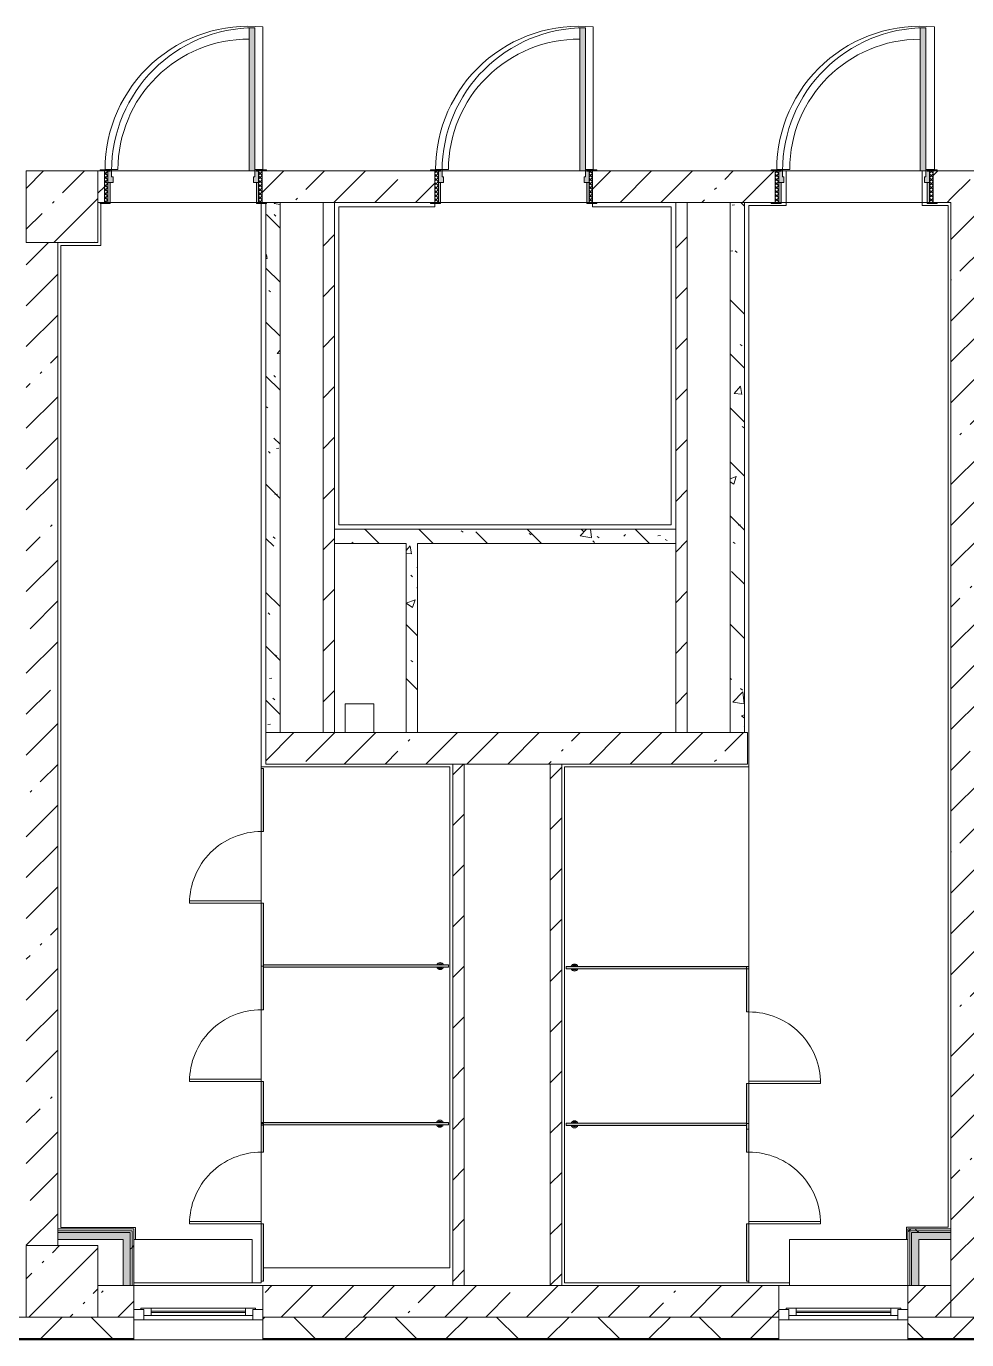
# Model space of a CAD drawing. Header units: millimetres. Extents: x 81632 to 272167, y -8553 to 29000.
# Drawn here: x 210371 to 216931, y -258 to 8910 of the extents above; entities that cross this region are included whole.
import ezdxf

# ---------------------------------------------------------------- set-up
doc = ezdxf.new("R2010")
doc.units = ezdxf.units.MM
for name, color, linetype, lineweight, true_color in [('A-DOOR-5', 7, 'Continuous', 5, 0xe2e2e2), ('A-DOOR-6', 7, 'Continuous', 5, 0xaaaaaa), ('A-DOOR-FRAM-4', 7, 'Continuous', 5, 0xe2e2e2), ('A-DOOR-FRAM-6', 7, 'Continuous', 5, 0xaaaaaa), ('A-FLOR-1', 7, 'Continuous', 5, 0xaaaaaa), ('A-GENM-2', 7, 'Continuous', 5, 0xe2ddcd), ('I-WALL-1', 7, 'Continuous', 5, 0xe7e7e7), ('I-WALL-2', 7, 'Continuous', 9, 0xe7e7e7), ('I-WALL-5', 7, 'Continuous', 5, 0x787878)]:
    doc.layers.add(name, color=color, linetype=linetype, lineweight=lineweight, true_color=true_color)
for name, color, linetype, lineweight in [('A-DOOR-7', 7, 'Continuous', 5), ('A-GENM', 7, 'Continuous', 5), ('A-GLAZ-3', 7, 'Continuous', 5), ('A-WALL', 7, 'Continuous', 9), ('A-WALL-2', 7, 'Continuous', 5), ('I-WALL-3', 7, 'Continuous', 5), ('S-COLS-1', 7, 'Continuous', 5)]:
    doc.layers.add(name, color=color, linetype=linetype, lineweight=lineweight)
pattern_1 = [(45, (144961.33, 0), (-285.1231, 285.1231), []), (45, (145246.45, 0), (-285.1231, 285.1231), [504.031, -100.806, 16.764, -84.042])]
pattern_2 = [(45, (144961.33, 0), (-176.7767, 176.7767), [])]
pattern_3 = [(135, (144961.33, 0), (-377.1708, -377.1708), [533.4, -88.9, 17.78, -88.9]), (135, (144961.33, 376.94), (-377.1708, -377.1708), []), (50, (144961.33, 0), (637.6445, -55.7866), [66.675, -733.425]), (355, (144961.3, 0), (-123.3494, 668.699), [53.34, -586.74]), (100.451, (145014.47, -4.65), (514.299, 612.908), [56.665, -623.315]), (46.184, (144961.3, 177.8), (948.7764, -147.15), [100.012, -1100.137]), (96.636, (145040.4, 165.5), (830.909, 865.997), [84.998, -934.973]), (351.184, (144961.3, 177.8), (830.918, 865.988), [80.01, -880.11]), (21, (145050.23, 133.35), (530.6506, -357.9283), [66.675, -733.425]), (326, (145050.2, 133.35), (216.308, 644.6585), [53.34, -586.74]), (71.451, (145094.45, 103.5), (746.9596, 286.7243), [56.665, -623.315]), (37.5, (144961.33, 0), (10.8105, 295.9426), [16.764, -562.864, 16.764, -578.866, -588.962]), (37.5, (144961.33, 0), (10.8105, 295.9426), [-1175.258, 16.764, -572.198]), (7.5, (144961.33, 0), (233.8692, 350.6318), [16.764, -322.834, 16.764, -549.529, -224.472]), (7.5, (144961.33, 0), (233.8692, 350.6318), [-905.891, 16.764, -207.708]), (327.5, (144763.08, 0), (474.5678, -20.0513), [16.764, -205.486, 16.764, -676.656, -920.115]), (327.5, (144763.08, 0), (474.5678, -20.0513), [-915.67, 16.764, -903.351]), (317.5, (144674.2, 0), (518.4522, 88.9934), [16.764, -272.161, 16.764, -443.738, -653.415]), (317.5, (144674.2, 0), (518.4522, 88.9934), [-749.427, 16.764, -636.651])]
pattern_4 = [(135, (1751.41, 174.685), (-14.14214, -14.14214), []), (225, (1751.41, 174.685), (14.14214, -14.14214), [])]
pattern_5 = [(45, (-371.384, 174.685), (-14.1421, 14.1421), []), (135, (-371.384, 174.685), (-14.1421, -14.1421), [])]
pattern_6 = [(45, (144961.3, 0), (-530.33, 530.33), []), (135, (144961.3, 0), (-530.33, -530.33), [])]

# ---------------------------------------------------------------- blocks, each defined once
blk = doc.blocks.new('BSC_Колонна _Прямоугольная - 500х500-V24-2_6_3_птичка')
at = {"layer": 'S-COLS-1'}
h = blk.add_hatch(dxfattribs=at)
h.set_pattern_fill('FP_59', color=256, style=0, pattern_type=2)
h.set_pattern_definition([(45, (-65660, -150), (-285.1231, 285.1231), []), (45, (-65374.88, -150), (-285.1231, 285.1231), [504.031, -100.806, 16.764, -84.042])])
h.paths.add_polyline_path([(-250, -250), (250, -250), (250, 250), (-250, 250)])
for p, q in [((250, 250), (-250, 250)), ((-250, 250), (-250, -250)), ((250, -250), (250, 250)), ((-250, -250), (250, -250))]:
    blk.add_line(p, q, dxfattribs=at)
blk = doc.blocks.new('BSC_Колонна _Прямоугольная - 500х500-V27-2_6_3_птичка')
at = {"layer": 'S-COLS-1'}
h = blk.add_hatch(dxfattribs=at)
h.set_pattern_fill('FP_62', color=256, style=0, pattern_type=2)
h.set_pattern_definition([(45, (-65660, -7650), (-285.1231, 285.1231), []), (45, (-65374.88, -7650), (-285.1231, 285.1231), [504.031, -100.806, 16.764, -84.042])])
h.paths.add_polyline_path([(-250, -250), (250, -250), (250, 250), (-250, 250)])
for p, q in [((250, 250), (-250, 250)), ((-250, 250), (-250, -250)), ((250, -250), (250, 250)), ((-250, -250), (250, -250))]:
    blk.add_line(p, q, dxfattribs=at)
blk = doc.blocks.new('120_Окно_СКБ_1Ст - 120_Окно_СКБ_1Ст 900х2500_h_-22445987-2_6_3_птичка')
at = {"layer": 'A-GLAZ-3'}
for p, q in [((-450, -127), (-450, -57)), ((-450, -57), (-380, -57)), ((450, -57), (-450, -57)), ((-380, -57), (-380, -127)), ((380, -87), (-380, -87)), ((-380, -87), (-380, -127)), ((-330, -137), (-330, -87)), ((330, -137), (330, -87)), ((380, -127), (380, -57)), ((380, -57), (450, -57)), ((380, -127), (380, -87)), ((450, -57), (450, -127)), ((-380, -127), (-450, -127)), ((-450, -127), (-400, -127)), ((-380, -127), (-400, -127)), ((-400, -127), (-400, -137)), ((-400, -137), (400, -137)), ((400, -137), (-400, -137)), ((-330, -107), (330, -107)), ((330, -117), (-330, -117)), ((450, -127), (380, -127)), ((400, -127), (380, -127)), ((400, -127), (450, -127)), ((400, -137), (400, -127))]:
    blk.add_line(p, q, dxfattribs=at)
blk = doc.blocks.new('110_Дверь_СКБ_1Ст_Внутренняя1 - Д-4_1 1100x2100h_ОО_туалет для мальч_ и дев_-32102845-2_6_3_птичка')
at = {"layer": 'A-DOOR-5'}
h = blk.add_hatch(color=256, dxfattribs=at)
h.paths.add_polyline_path([(537.5, 30), (537.5, 110), (512.5, 110), (512.5, 70), (502.5, 70), (502.5, 30)])
h.paths.add_polyline_path([(-477.5, 30), (-477.5, 70), (-487.5, 70), (-487.5, 110), (-512.5, 110), (-512.5, 30)])
at = {"layer": 'A-DOOR-6'}
h = blk.add_hatch(dxfattribs=at)
h.set_pattern_fill('FP_20', color=256, style=0, pattern_type=2)
h.set_pattern_definition(pattern_4)
h.paths.add_polyline_path([(562.5, -110), (562.5, 110), (537.5, 110), (537.5, -110)])
at = {"layer": 'A-DOOR-FRAM-4'}
for points in [[(472.5, 110), (512.5, 110), (512.5, 1110), (472.5, 1110), (472.5, 403.9)], [(-497.5, 110), (-497.5, 118), (-567.5, 118), (-567.5, 110)], [(592.5, 110), (592.5, 118), (522.5, 118), (522.5, 110)], [(-497.5, -110), (-497.5, 30), (-512.5, 30), (-512.5, -110)], [(537.5, -110), (537.5, 30), (522.5, 30), (522.5, -110)], [(-497.5, -118), (-497.5, -110), (-567.5, -110), (-567.5, -118)], [(592.5, -118), (592.5, -110), (522.5, -110), (522.5, -118)]]:
    blk.add_hatch(color=256, dxfattribs=at).paths.add_polyline_path(points)
at = {"layer": 'A-DOOR-FRAM-6'}
h = blk.add_hatch(dxfattribs=at)
h.set_pattern_fill('FP_21', color=256, style=0, pattern_type=2)
h.set_pattern_definition(pattern_5)
h.paths.add_polyline_path([(-512.5, -110), (-512.5, 110), (-537.5, 110), (-537.5, -110)])
at = {"layer": 'A-DOOR-6'}
for p, q in [((512.5, 1110), (472.5, 1110)), ((472.5, 1110), (472.5, 110)), ((512.5, 110), (512.5, 1110)), ((472.5, 110), (512.5, 110))]:
    blk.add_line(p, q, dxfattribs=at)
blk.add_arc((512.5, 110), 1000, 90, 180, dxfattribs=at)
at = {"layer": 'A-DOOR-FRAM-6'}
for p, q in [((-497.5, 118), (-567.5, 118)), ((-567.5, 118), (-567.5, 110)), ((-567.5, 110), (-497.5, 110)), ((-512.5, 110), (-537.5, 110)), ((-537.5, 110), (-537.5, -110)), ((-487.5, 110), (-512.5, 110)), ((-512.5, 110), (-512.5, 30)), ((-512.5, -110), (-512.5, 110)), ((-497.5, 110), (-512.5, 110)), ((-512.5, 110), (-512.5, 109)), ((-512.5, 109), (-497.5, 109)), ((-497.5, 110), (-497.5, 118)), ((-497.5, 109), (-497.5, 110)), ((-487.5, 70), (-487.5, 110)), ((512.5, 110), (512.5, 70)), ((537.5, 110), (512.5, 110)), ((592.5, 118), (522.5, 118)), ((522.5, 118), (522.5, 110)), ((537.5, 110), (522.5, 110)), ((522.5, 110), (522.5, 109)), ((522.5, 110), (592.5, 110)), ((522.5, 109), (537.5, 109)), ((537.5, 30), (537.5, 110)), ((562.5, 110), (537.5, 110)), ((537.5, 110), (537.5, -110)), ((537.5, 109), (537.5, 110)), ((562.5, -110), (562.5, 110)), ((592.5, 110), (592.5, 118)), ((-512.5, 30), (-477.5, 30)), ((-497.5, 30), (-512.5, 30)), ((-512.5, 30), (-512.5, -110)), ((-497.5, -110), (-497.5, 30)), ((-477.5, 70), (-487.5, 70)), ((-477.5, 30), (-477.5, 70)), ((512.5, 70), (502.5, 70)), ((502.5, 70), (502.5, 30)), ((502.5, 30), (537.5, 30)), ((537.5, 30), (522.5, 30)), ((522.5, 30), (522.5, -110)), ((537.5, -110), (537.5, 30)), ((-497.5, -110), (-567.5, -110)), ((-567.5, -110), (-567.5, -118)), ((-567.5, -118), (-497.5, -118)), ((-537.5, -110), (-512.5, -110)), ((-512.5, -110), (-497.5, -110)), ((-497.5, -118), (-497.5, -110)), ((522.5, -110), (537.5, -110)), ((592.5, -110), (522.5, -110)), ((522.5, -110), (522.5, -118)), ((522.5, -118), (592.5, -118)), ((537.5, -110), (562.5, -110)), ((592.5, -118), (592.5, -110))]:
    blk.add_line(p, q, dxfattribs=at)
blk = doc.blocks.new('110_Дверь_СКБ_1Ст_Внутренняя1 - Д-4 1100x2100h_су мгн-31586709-2_6_3_птичка')
at = {"layer": 'A-DOOR-5'}
h = blk.add_hatch(color=256, dxfattribs=at)
h.paths.add_polyline_path([(537.5, 30), (537.5, 110), (512.5, 110), (512.5, 70), (502.5, 70), (502.5, 30)])
h.paths.add_polyline_path([(-477.5, 30), (-477.5, 70), (-487.5, 70), (-487.5, 110), (-512.5, 110), (-512.5, 30)])
at = {"layer": 'A-DOOR-6'}
h = blk.add_hatch(dxfattribs=at)
h.set_pattern_fill('FP_20', color=256, style=0, pattern_type=2)
h.set_pattern_definition(pattern_4)
h.paths.add_polyline_path([(562.5, -110), (562.5, 110), (537.5, 110), (537.5, -110)])
at = {"layer": 'A-DOOR-FRAM-4'}
for points in [[(472.5, 110), (512.5, 110), (512.5, 1110), (472.5, 1110), (472.5, 403.9)], [(-497.5, 110), (-497.5, 118), (-567.5, 118), (-567.5, 110)], [(522.5, 110), (592.5, 110), (592.5, 118), (522.5, 118)], [(-497.5, -110), (-497.5, 30), (-512.5, 30), (-512.5, -110)], [(537.5, -110), (537.5, 30), (522.5, 30), (522.5, -110)], [(-497.5, -118), (-497.5, -110), (-567.5, -110), (-567.5, -118)], [(522.5, -118), (592.5, -118), (592.5, -110), (522.5, -110)]]:
    blk.add_hatch(color=256, dxfattribs=at).paths.add_polyline_path(points)
at = {"layer": 'A-DOOR-FRAM-6'}
h = blk.add_hatch(dxfattribs=at)
h.set_pattern_fill('FP_21', color=256, style=0, pattern_type=2)
h.set_pattern_definition(pattern_5)
h.paths.add_polyline_path([(-512.5, -110), (-512.5, 110), (-537.5, 110), (-537.5, -110)])
at = {"layer": 'A-DOOR-6'}
for p, q in [((512.5, 1110), (472.5, 1110)), ((472.5, 1110), (472.5, 110)), ((512.5, 110), (512.5, 1110)), ((472.5, 110), (512.5, 110))]:
    blk.add_line(p, q, dxfattribs=at)
blk.add_arc((512.5, 110), 1000, 90, 180, dxfattribs=at)
at = {"layer": 'A-DOOR-FRAM-6'}
for p, q in [((-497.5, 118), (-567.5, 118)), ((-567.5, 118), (-567.5, 110)), ((-567.5, 110), (-497.5, 110)), ((-512.5, 110), (-537.5, 110)), ((-537.5, 110), (-537.5, -110)), ((-487.5, 110), (-512.5, 110)), ((-512.5, 110), (-512.5, 30)), ((-512.5, -110), (-512.5, 110)), ((-497.5, 110), (-512.5, 110)), ((-512.5, 110), (-512.5, 109)), ((-512.5, 109), (-497.5, 109)), ((-497.5, 110), (-497.5, 118)), ((-497.5, 109), (-497.5, 110)), ((-487.5, 70), (-487.5, 110)), ((512.5, 110), (512.5, 70)), ((537.5, 110), (512.5, 110)), ((592.5, 118), (522.5, 118)), ((522.5, 118), (522.5, 110)), ((537.5, 110), (522.5, 110)), ((522.5, 110), (522.5, 109)), ((522.5, 110), (592.5, 110)), ((522.5, 109), (537.5, 109)), ((537.5, 30), (537.5, 110)), ((562.5, 110), (537.5, 110)), ((537.5, 110), (537.5, -110)), ((537.5, 109), (537.5, 110)), ((562.5, -110), (562.5, 110)), ((592.5, 110), (592.5, 118)), ((-512.5, 30), (-477.5, 30)), ((-497.5, 30), (-512.5, 30)), ((-512.5, 30), (-512.5, -110)), ((-497.5, -110), (-497.5, 30)), ((-477.5, 70), (-487.5, 70)), ((-477.5, 30), (-477.5, 70)), ((512.5, 70), (502.5, 70)), ((502.5, 70), (502.5, 30)), ((502.5, 30), (537.5, 30)), ((537.5, 30), (522.5, 30)), ((522.5, 30), (522.5, -110)), ((537.5, -110), (537.5, 30)), ((-497.5, -110), (-567.5, -110)), ((-567.5, -110), (-567.5, -118)), ((-567.5, -118), (-497.5, -118)), ((-537.5, -110), (-512.5, -110)), ((-512.5, -110), (-497.5, -110)), ((-497.5, -118), (-497.5, -110)), ((522.5, -110), (537.5, -110)), ((592.5, -110), (522.5, -110)), ((522.5, -110), (522.5, -118)), ((522.5, -118), (592.5, -118)), ((537.5, -110), (562.5, -110)), ((592.5, -118), (592.5, -110))]:
    blk.add_line(p, q, dxfattribs=at)
blk = doc.blocks.new('131_Сантехническая перегородка_Дверь_ поз_4 - СД-1-V147-2_6_3_птичка')
at = {"layer": 'A-GENM-2'}
for points in [[(-190, -8), (250, -8), (250, 8), (-190, 8)], [(750, -8), (1190, -8), (1190, 8), (750, 8)]]:
    blk.add_hatch(color=256, dxfattribs=at).paths.add_polyline_path(points)
at = {"layer": 'A-DOOR-7'}
for p, q in [((266, 508), (250, 508)), ((250, 8), (250, 508)), ((266, 8), (266, 508)), ((266, 8), (250, 8))]:
    blk.add_line(p, q, dxfattribs=at)
blk.add_arc((250, 8), 500, 360, 90, dxfattribs=at)
at = {"layer": 'A-GENM'}
for p, q in [((250, 8), (-190, 8)), ((-190, 8), (-190, -8)), ((250, -8), (250, 8)), ((1190, 8), (750, 8)), ((750, 8), (750, -8)), ((1190, -8), (1190, 8)), ((-190, -8), (250, -8)), ((750, -8), (1190, -8))]:
    blk.add_line(p, q, dxfattribs=at)
blk = doc.blocks.new('131_Сантехническая перегородка_Дверь - СД-1-V148-2_6_3_птичка')
at = {"layer": 'A-GENM-2'}
for points in [[(0, -8), (317.3, -8), (317.3, 8), (0, 8)], [(817.3, 8), (817.3, -8), (1134.7, -8), (1134.7, 8)]]:
    blk.add_hatch(color=256, dxfattribs=at).paths.add_polyline_path(points)
at = {"layer": 'A-DOOR-7'}
for p, q in [((333.3, -8), (317.3, -8)), ((317.3, -8), (317.3, -508)), ((333.3, -8), (333.3, -508)), ((333.3, -508), (317.3, -508))]:
    blk.add_line(p, q, dxfattribs=at)
blk.add_arc((317.3, -8), 500, 270, 0, dxfattribs=at)
at = {"layer": 'A-GENM'}
for p, q in [((317.3, 8), (0, 8)), ((0, 8), (0, -8)), ((317.3, -8), (317.3, 8)), ((1134.7, 8), (817.3, 8)), ((817.3, 8), (817.3, -8)), ((1134.7, -8), (1134.7, 8)), ((0, -8), (317.3, -8)), ((817.3, -8), (1134.7, -8))]:
    blk.add_line(p, q, dxfattribs=at)
blk = doc.blocks.new('131_Сантехническая перегородка_Дверь - СД-1-V149-2_6_3_птичка')
at = {"layer": 'A-GENM-2'}
for points in [[(0, -8), (305.2, -8), (305.2, 8), (0, 8)], [(805.2, -8), (1110.4, -8), (1110.4, 8), (805.2, 8)]]:
    blk.add_hatch(color=256, dxfattribs=at).paths.add_polyline_path(points)
at = {"layer": 'A-DOOR-7'}
for p, q in [((321.2, 508), (305.2, 508)), ((305.2, 8), (305.2, 508)), ((321.2, 8), (321.2, 508)), ((321.2, 8), (305.2, 8))]:
    blk.add_line(p, q, dxfattribs=at)
blk.add_arc((305.2, 8), 500, 360, 90, dxfattribs=at)
at = {"layer": 'A-GENM'}
for p, q in [((305.2, 8), (0, 8)), ((0, 8), (0, -8)), ((305.2, -8), (305.2, 8)), ((1110.4, 8), (805.2, 8)), ((805.2, 8), (805.2, -8)), ((1110.4, -8), (1110.4, 8)), ((0, -8), (305.2, -8)), ((805.2, -8), (1110.4, -8))]:
    blk.add_line(p, q, dxfattribs=at)
blk = doc.blocks.new('131_Сантехническая перегородка_Дверь_сдвиг_ - СД-1-V150-2_6_3_птичка')
at = {"layer": 'A-GENM-2'}
for points in [[(0, -8), (400, -8), (400, 8), (0, 8)], [(900, -8), (1100, -8), (1100, 8), (900, 8)]]:
    blk.add_hatch(color=256, dxfattribs=at).paths.add_polyline_path(points)
at = {"layer": 'A-DOOR-7'}
for p, q in [((416, 508), (400, 508)), ((400, 8), (400, 508)), ((416, 8), (416, 508)), ((416, 8), (400, 8))]:
    blk.add_line(p, q, dxfattribs=at)
blk.add_arc((400, 8), 500, 360, 90, dxfattribs=at)
at = {"layer": 'A-GENM'}
for p, q in [((400, 8), (0, 8)), ((0, 8), (0, -8)), ((400, -8), (400, 8)), ((1100, 8), (900, 8)), ((900, 8), (900, -8)), ((1100, -8), (1100, 8)), ((0, -8), (400, -8)), ((900, -8), (1100, -8))]:
    blk.add_line(p, q, dxfattribs=at)
blk = doc.blocks.new('131_Сантехническая перегородка_Дверь_сдвиг_ - СД-1-V151-2_6_3_птичка')
at = {"layer": 'A-GENM-2'}
for points in [[(0, -8), (400, -8), (400, 8), (0, 8)], [(900, 8), (900, -8), (1100, -8), (1100, 8)]]:
    blk.add_hatch(color=256, dxfattribs=at).paths.add_polyline_path(points)
at = {"layer": 'A-DOOR-7'}
for p, q in [((416, -8), (400, -8)), ((400, -8), (400, -508)), ((416, -8), (416, -508)), ((416, -508), (400, -508))]:
    blk.add_line(p, q, dxfattribs=at)
blk.add_arc((400, -8), 500, 270, 0, dxfattribs=at)
at = {"layer": 'A-GENM'}
for p, q in [((400, 8), (0, 8)), ((0, 8), (0, -8)), ((400, -8), (400, 8)), ((1100, 8), (900, 8)), ((900, 8), (900, -8)), ((1100, -8), (1100, 8)), ((0, -8), (400, -8)), ((900, -8), (1100, -8))]:
    blk.add_line(p, q, dxfattribs=at)
blk = doc.blocks.new('131_Сантехническая перегородка - СП-4-V152-2_6_3_птичка')
at = {"layer": 'A-GENM-2'}
blk.add_hatch(color=256, dxfattribs=at).paths.add_polyline_path([(1330, -8), (1330, 8), (55.2, 8), (55.2, -8)])
at = {"layer": 'A-GENM'}
for p, q in [((1330, 8), (55.2, 8)), ((55.2, 8), (55.2, -8)), ((1330, -8), (1330, 8)), ((55.2, -8), (1330, -8))]:
    blk.add_line(p, q, dxfattribs=at)
at = {"layer": 'A-GENM', "flags": 128}
for points in [[(126.7, 8), (126.3, 8.5), (126, 9), (125.6, 9.5), (125.2, 9.9), (124.8, 10.4), (124.4, 10.8), (123.9, 11.2), (123.5, 11.6), (123, 12), (122.5, 12.3), (122, 12.7), (121.5, 13), (121, 13.3), (120.5, 13.6), (119.9, 13.8), (119.4, 14), (118.8, 14.3), (118.2, 14.4), (117.6, 14.6), (117, 14.7), (116.5, 14.9), (115.9, 14.9), (115.3, 15), (114.7, 15.1), (114.1, 15.1), (113.5, 15.1), (112.8, 15), (112.2, 15), (111.7, 14.9), (111.1, 14.8), (110.5, 14.7), (109.9, 14.5), (109.3, 14.4), (108.7, 14.2), (108.2, 13.9), (107.6, 13.7), (107.1, 13.4), (106.5, 13.2), (106, 12.9), (105.5, 12.5), (105, 12.2), (104.5, 11.8), (104.1, 11.4), (103.6, 11), (103.2, 10.6), (102.8, 10.2), (102.4, 9.7), (102, 9.3), (101.6, 8.8), (101.3, 8.3), (101.1, 8)], [(101.1, -8), (101.4, -8.5), (101.8, -9), (102.2, -9.5), (102.6, -9.9), (103, -10.4), (103.4, -10.8), (103.8, -11.2), (104.3, -11.6), (104.7, -12), (105.2, -12.3), (105.7, -12.7), (106.2, -13), (106.8, -13.3), (107.3, -13.6), (107.9, -13.8), (108.4, -14), (109, -14.3), (109.6, -14.4), (110.1, -14.6), (110.7, -14.7), (111.3, -14.9), (111.9, -14.9), (112.5, -15), (113.1, -15.1), (113.7, -15.1), (114.3, -15.1), (114.9, -15), (115.5, -15), (116.1, -14.9), (116.7, -14.8), (117.3, -14.7), (117.9, -14.5), (118.5, -14.4), (119, -14.2), (119.6, -13.9), (120.2, -13.7), (120.7, -13.4), (121.2, -13.2), (121.7, -12.9), (122.3, -12.5), (122.7, -12.2), (123.2, -11.8), (123.7, -11.4), (124.1, -11), (124.6, -10.6), (125, -10.2), (125.4, -9.7), (125.8, -9.3), (126.1, -8.8), (126.5, -8.3), (126.7, -8)]]:
    blk.add_lwpolyline(points, dxfattribs=at)
at = {"layer": 'A-GENM'}
for radius, start, end in [(24.6, 19.91127, 160.08873), (17.6, 45, 135), (17.6, 45, 135), (15.1, 45, 135), (24.6, 199.91127, 340.08873), (17.6, 225, 315), (17.6, 225, 315), (15.1, 225, 315)]:
    blk.add_arc((113.9, 0), radius, start, end, dxfattribs=at)
blk = doc.blocks.new('131_Сантехническая перегородка - СП-4-V153-2_6_3_птичка')
at = {"layer": 'A-GENM-2'}
blk.add_hatch(color=256, dxfattribs=at).paths.add_polyline_path([(1330, -8), (1330, 8), (71.3, 8), (71.3, -8), (262.4, -8)])
at = {"layer": 'A-GENM'}
for p, q in [((1330, 8), (71.3, 8)), ((71.3, 8), (71.3, -8)), ((1330, -8), (1330, 8)), ((71.3, -8), (1330, -8))]:
    blk.add_line(p, q, dxfattribs=at)
at = {"layer": 'A-GENM', "flags": 128}
for points in [[(142.8, 8), (142.5, 8.5), (142.1, 9), (141.8, 9.5), (141.4, 9.9), (141, 10.4), (140.5, 10.8), (140.1, 11.2), (139.6, 11.6), (139.2, 12), (138.7, 12.3), (138.2, 12.7), (137.7, 13), (137.1, 13.3), (136.6, 13.6), (136.1, 13.8), (135.5, 14), (134.9, 14.3), (134.4, 14.4), (133.8, 14.6), (133.2, 14.7), (132.6, 14.9), (132, 14.9), (131.4, 15), (130.8, 15.1), (130.2, 15.1), (129.6, 15.1), (129, 15), (128.4, 15), (127.8, 14.9), (127.2, 14.8), (126.6, 14.7), (126, 14.5), (125.4, 14.4), (124.9, 14.2), (124.3, 13.9), (123.8, 13.7), (123.2, 13.4), (122.7, 13.2), (122.2, 12.9), (121.7, 12.5), (121.2, 12.2), (120.7, 11.8), (120.2, 11.4), (119.8, 11), (119.3, 10.6), (118.9, 10.2), (118.5, 9.7), (118.1, 9.3), (117.8, 8.8), (117.4, 8.3), (117.3, 8)], [(117.3, -8), (117.6, -8.5), (117.9, -9), (118.3, -9.5), (118.7, -9.9), (119.1, -10.4), (119.5, -10.8), (120, -11.2), (120.4, -11.6), (120.9, -12), (121.4, -12.3), (121.9, -12.7), (122.4, -13), (122.9, -13.3), (123.5, -13.6), (124, -13.8), (124.6, -14), (125.1, -14.3), (125.7, -14.4), (126.3, -14.6), (126.9, -14.7), (127.5, -14.9), (128.1, -14.9), (128.7, -15), (129.3, -15.1), (129.9, -15.1), (130.5, -15.1), (131.1, -15), (131.7, -15), (132.3, -14.9), (132.9, -14.8), (133.4, -14.7), (134, -14.5), (134.6, -14.4), (135.2, -14.2), (135.7, -13.9), (136.3, -13.7), (136.8, -13.4), (137.4, -13.2), (137.9, -12.9), (138.4, -12.5), (138.9, -12.2), (139.4, -11.8), (139.8, -11.4), (140.3, -11), (140.7, -10.6), (141.1, -10.2), (141.5, -9.7), (141.9, -9.3), (142.3, -8.8), (142.6, -8.3), (142.8, -8)]]:
    blk.add_lwpolyline(points, dxfattribs=at)
at = {"layer": 'A-GENM'}
for radius, start, end in [(24.6, 19.91127, 160.08873), (17.6, 45, 135), (17.6, 45, 135), (15.1, 45, 135), (24.6, 199.91127, 340.08873), (17.6, 225, 315), (17.6, 225, 315), (15.1, 225, 315)]:
    blk.add_arc((130, 0), radius, start, end, dxfattribs=at)
blk = doc.blocks.new('131_Сантехническая перегородка - СП-4-V154-2_6_3_птичка')
at = {"layer": 'A-GENM-2'}
blk.add_hatch(color=256, dxfattribs=at).paths.add_polyline_path([(1330, 8), (39.9, 8), (39.9, -8), (1330, -8)])
at = {"layer": 'A-GENM'}
for p, q in [((1330, 8), (39.9, 8)), ((39.9, 8), (39.9, -8)), ((1330, -8), (1330, 8)), ((39.9, -8), (1330, -8))]:
    blk.add_line(p, q, dxfattribs=at)
at = {"layer": 'A-GENM', "flags": 128}
for points in [[(111.4, 8), (111, 8.5), (110.7, 9), (110.3, 9.5), (109.9, 9.9), (109.5, 10.4), (109.1, 10.8), (108.6, 11.2), (108.2, 11.6), (107.7, 12), (107.2, 12.3), (106.7, 12.7), (106.2, 13), (105.7, 13.3), (105.2, 13.6), (104.6, 13.8), (104, 14), (103.5, 14.3), (102.9, 14.4), (102.3, 14.6), (101.7, 14.7), (101.1, 14.9), (100.6, 14.9), (100, 15), (99.4, 15.1), (98.7, 15.1), (98.1, 15.1), (97.5, 15), (96.9, 15), (96.3, 14.9), (95.8, 14.8), (95.2, 14.7), (94.6, 14.5), (94, 14.4), (93.4, 14.2), (92.9, 13.9), (92.3, 13.7), (91.8, 13.4), (91.2, 13.2), (90.7, 12.9), (90.2, 12.5), (89.7, 12.2), (89.2, 11.8), (88.8, 11.4), (88.3, 11), (87.9, 10.6), (87.5, 10.2), (87.1, 9.7), (86.7, 9.3), (86.3, 8.8), (86, 8.3), (85.8, 8)], [(85.8, -8), (86.1, -8.5), (86.5, -9), (86.9, -9.5), (87.2, -9.9), (87.6, -10.4), (88.1, -10.8), (88.5, -11.2), (89, -11.6), (89.4, -12), (89.9, -12.3), (90.4, -12.7), (90.9, -13), (91.5, -13.3), (92, -13.6), (92.6, -13.8), (93.1, -14), (93.7, -14.3), (94.3, -14.4), (94.8, -14.6), (95.4, -14.7), (96, -14.9), (96.6, -14.9), (97.2, -15), (97.8, -15.1), (98.4, -15.1), (99, -15.1), (99.6, -15), (100.2, -15), (100.8, -14.9), (101.4, -14.8), (102, -14.7), (102.6, -14.5), (103.2, -14.4), (103.7, -14.2), (104.3, -13.9), (104.8, -13.7), (105.4, -13.4), (105.9, -13.2), (106.4, -12.9), (106.9, -12.5), (107.4, -12.2), (107.9, -11.8), (108.4, -11.4), (108.8, -11), (109.3, -10.6), (109.7, -10.2), (110.1, -9.7), (110.5, -9.3), (110.8, -8.8), (111.2, -8.3), (111.4, -8)]]:
    blk.add_lwpolyline(points, dxfattribs=at)
at = {"layer": 'A-GENM'}
for radius, start, end in [(24.6, 19.91127, 160.08873), (17.6, 45, 135), (17.6, 45, 135), (15.1, 45, 135), (24.6, 199.91127, 340.08873), (17.6, 225, 315), (17.6, 225, 315), (15.1, 225, 315)]:
    blk.add_arc((98.6, 0), radius, start, end, dxfattribs=at)
blk = doc.blocks.new('131_Сантехническая перегородка - СП-4-V155-2_6_3_птичка')
at = {"layer": 'A-GENM-2'}
blk.add_hatch(color=256, dxfattribs=at).paths.add_polyline_path([(1330, 8), (25.5, 8), (25.5, -8), (1330, -8)])
at = {"layer": 'A-GENM'}
for p, q in [((1330, 8), (25.5, 8)), ((25.5, 8), (25.5, -8)), ((1330, -8), (1330, 8)), ((25.5, -8), (1330, -8))]:
    blk.add_line(p, q, dxfattribs=at)
at = {"layer": 'A-GENM', "flags": 128}
for points in [[(97, 8), (96.7, 8.5), (96.3, 9), (95.9, 9.5), (95.5, 9.9), (95.1, 10.4), (94.7, 10.8), (94.3, 11.2), (93.8, 11.6), (93.3, 12), (92.9, 12.3), (92.4, 12.7), (91.8, 13), (91.3, 13.3), (90.8, 13.6), (90.2, 13.8), (89.7, 14), (89.1, 14.3), (88.5, 14.4), (88, 14.6), (87.4, 14.7), (86.8, 14.9), (86.2, 14.9), (85.6, 15), (85, 15.1), (84.4, 15.1), (83.8, 15.1), (83.2, 15), (82.6, 15), (82, 14.9), (81.4, 14.8), (80.8, 14.7), (80.2, 14.5), (79.6, 14.4), (79.1, 14.2), (78.5, 13.9), (77.9, 13.7), (77.4, 13.4), (76.9, 13.2), (76.4, 12.9), (75.8, 12.5), (75.3, 12.2), (74.9, 11.8), (74.4, 11.4), (74, 11), (73.5, 10.6), (73.1, 10.2), (72.7, 9.7), (72.3, 9.3), (72, 8.8), (71.6, 8.3), (71.4, 8)], [(71.4, -8), (71.8, -8.5), (72.1, -9), (72.5, -9.5), (72.9, -9.9), (73.3, -10.4), (73.7, -10.8), (74.1, -11.2), (74.6, -11.6), (75.1, -12), (75.6, -12.3), (76.1, -12.7), (76.6, -13), (77.1, -13.3), (77.6, -13.6), (78.2, -13.8), (78.7, -14), (79.3, -14.3), (79.9, -14.4), (80.5, -14.6), (81.1, -14.7), (81.6, -14.9), (82.2, -14.9), (82.8, -15), (83.4, -15.1), (84, -15.1), (84.6, -15.1), (85.2, -15), (85.8, -15), (86.4, -14.9), (87, -14.8), (87.6, -14.7), (88.2, -14.5), (88.8, -14.4), (89.4, -14.2), (89.9, -13.9), (90.5, -13.7), (91, -13.4), (91.6, -13.2), (92.1, -12.9), (92.6, -12.5), (93.1, -12.2), (93.6, -11.8), (94, -11.4), (94.5, -11), (94.9, -10.6), (95.3, -10.2), (95.7, -9.7), (96.1, -9.3), (96.5, -8.8), (96.8, -8.3), (97, -8)]]:
    blk.add_lwpolyline(points, dxfattribs=at)
at = {"layer": 'A-GENM'}
for radius, start, end in [(24.6, 19.91127, 160.08873), (17.6, 45, 135), (17.6, 45, 135), (15.1, 45, 135), (24.6, 199.91127, 340.08873), (17.6, 225, 315), (17.6, 225, 315), (15.1, 225, 315)]:
    blk.add_arc((84.2, 0), radius, start, end, dxfattribs=at)

msp = doc.modelspace()

# ---------------------------------------------------------------- hatches: boundary and pattern name
at = {"layer": 'A-WALL-2'}
h = msp.add_hatch(dxfattribs=at)
h.set_pattern_fill('FP_65', color=256, style=0, pattern_type=2)
h.set_pattern_definition([(45, (144961.33, 0), (-353.5534, 353.5534), []), (135, (144961.33, 0), (-353.5534, -353.5534), [])])
h.paths.add_polyline_path([(217029.8, -250), (220661.3, -250), (220661.3, -100), (216521.3, -100), (216521.3, -250)])
h.paths.add_polyline_path([(214328.4, -250), (215621.3, -250), (215621.3, -100), (212021.3, -100), (212021.3, -250), (212527.5, -250)])
h.paths.add_polyline_path([(203771.3, -250), (203771.3, -100), (203021.3, -100), (203021.3, -250), (203522.8, -250)])
h.paths.add_polyline_path([(210726.5, -250), (211121.3, -250), (211121.3, -100), (210121.3, -100), (210121.3, -250)])
h.paths.add_polyline_path([(201871.3, -250), (202121.3, -250), (202121.3, -100), (201371.3, -100), (201371.3, -250), (201721.9, -250)])
h.paths.add_polyline_path([(206224.2, -250), (207021.3, -250), (207021.3, -100), (205871.3, -100), (205871.3, -250)])
h.paths.add_polyline_path([(198271.3, -250), (198271.3, -100), (196871.3, -100), (196871.3, -250), (198120.1, -250)])
h.paths.add_polyline_path([(187621.3, -250), (188997.7, -250), (188997.7, -100), (187621.3, -100)])
h.paths.add_polyline_path([(193771.3, -250), (193771.3, -100), (192371.3, -100), (192371.3, -250), (192717.3, -250)])
h.paths.add_polyline_path([(190271.3, -250), (190271.3, -100), (189897.7, -100), (189897.7, -250)])
h.paths.add_polyline_path([(184521.3, -250), (184521.3, -100), (182951.3, -100), (182951.3, -250), (184001.3, -250)])
h.paths.add_polyline_path([(180851.3, -250), (180851.3, -100), (179731.3, -100), (179731.3, -250), (180110.8, -250)])
h.paths.add_polyline_path([(174171.1, -250), (175871.3, -250), (175871.3, -100), (174171.1, -100)])
h.paths.add_polyline_path([(178309.9, -250), (178831.3, -250), (178831.3, -100), (177971.3, -100), (177971.3, -250)])
h.paths.add_polyline_path([(166571.3, -250), (167671.3, -250), (167671.3, -100), (166571.3, -100)])
h.paths.add_polyline_path([(162221.3, -250), (162221.3, -100), (161071.3, -100), (161071.3, -250), (162101.6, -250)])
h.paths.add_polyline_path([(171371.1, -250), (171371.1, -100), (169771.3, -100), (169771.3, -250), (171106.2, -250)])
h.paths.add_polyline_path([(163121.3, -250), (163771.3, -250), (163771.3, -100), (163121.3, -100), (163121.3, -151.3)])
h.paths.add_polyline_path([(153521.3, -250), (153521.3, -100), (149591.3, -100), (149591.3, -250), (153097, -250)])
h.paths.add_polyline_path([(148691.3, -250), (148691.3, -100), (144701.3, -100), (144701.3, -250), (148594.7, -250)])
h.paths.add_polyline_path([(156621.3, -250), (157971.3, -250), (157971.3, -100), (156621.3, -100)])
at = {"layer": 'I-WALL-1'}
for points in [[(211046.3, 440.5), (211096.3, 440.5), (211096.3, 490.5), (210591.3, 490.5), (210591.3, 440.5), (210726.5, 440.5)], [(216596.3, 120), (216596.3, 440.5), (216546.3, 440.5), (216546.3, 120), (216579.5, 120)]]:
    msp.add_hatch(color=256, dxfattribs=at).paths.add_polyline_path(points)
at = {"layer": 'I-WALL-2'}
for points in [[(216821.3, 440.5), (216821.3, 490.5), (216546.3, 490.5), (216546.3, 440.5), (216596.3, 440.5)], [(211096.3, 120), (211096.3, 440.5), (211046.3, 440.5), (211046.3, 120)]]:
    msp.add_hatch(color=256, dxfattribs=at).paths.add_polyline_path(points)
at = {"layer": 'I-WALL-3'}
h = msp.add_hatch(dxfattribs=at)
h.set_pattern_fill('FP_73', color=256, style=0, pattern_type=2)
h.set_pattern_definition(pattern_1)
h.paths.add_polyline_path([(216726.3, 7680), (216821.3, 7680), (216821.3, 7900), (216696.3, 7900), (216696.3, 7680)])
h.paths.add_polyline_path([(210916.3, 7680), (210916.3, 7900), (210871.3, 7900), (210871.3, 7680), (210886.3, 7680)])
h.paths.add_polyline_path([(212521.3, 7680), (213221.8, 7680), (213221.8, 7900), (212016.3, 7900), (212016.3, 7680), (212441.3, 7680)])
h.paths.add_polyline_path([(215566.3, 7680), (215596.3, 7680), (215596.3, 7900), (214321.8, 7900), (214321.8, 7680), (215381.3, 7680)])
h = msp.add_hatch(dxfattribs=at)
h.set_pattern_fill('FP_73', color=256, style=0, pattern_type=2)
h.set_pattern_definition(pattern_1)
h.paths.add_polyline_path([(217041.3, 120), (217041.3, 7900), (216821.3, 7900), (216821.3, 120), (217029.8, 120)])
h = msp.add_hatch(dxfattribs=at)
h.set_pattern_fill('FP_77', color=256, style=0, pattern_type=2)
h.set_pattern_definition(pattern_2)
h.paths.add_polyline_path([(212441.3, 3980), (212521.3, 3980), (212521.3, 7680), (212441.3, 7680), (212441.3, 5968.5)])
h = msp.add_hatch(dxfattribs=at)
h.set_pattern_fill('FP_77', color=256, style=0, pattern_type=2)
h.set_pattern_definition(pattern_2)
h.paths.add_polyline_path([(214981.3, 3980), (214981.3, 7680), (214901.3, 7680), (214901.3, 3980)])
h = msp.add_hatch(dxfattribs=at)
h.set_pattern_fill('FP_73', color=256, style=0, pattern_type=2)
h.set_pattern_definition(pattern_1)
h.paths.add_polyline_path([(210371.3, 400), (210591.3, 405), (210591.3, 7400), (210371.3, 7400), (210371.3, 405)])
h = msp.add_hatch(dxfattribs=at)
h.set_pattern_fill('FP_73', color=256, style=0, pattern_type=2)
h.set_pattern_definition(pattern_1)
h.paths.add_polyline_path([(213426.3, 3760), (215401.3, 3760), (215401.3, 3980), (212041.3, 3980), (212041.3, 3760), (213346.3, 3760)])
h = msp.add_hatch(dxfattribs=at)
h.set_pattern_fill('FP_77', color=256, style=0, pattern_type=2)
h.set_pattern_definition(pattern_2)
h.paths.add_polyline_path([(213426.3, 120), (213426.3, 3760), (213346.3, 3760), (213346.3, 120)])
h = msp.add_hatch(dxfattribs=at)
h.set_pattern_fill('FP_77', color=256, style=0, pattern_type=2)
h.set_pattern_definition(pattern_2)
h.paths.add_polyline_path([(214106.3, 120), (214106.3, 3760), (214026.3, 3760), (214026.3, 120)])
h = msp.add_hatch(dxfattribs=at)
h.set_pattern_fill('FP_159', color=256, style=0, pattern_type=2)
h.set_pattern_definition(pattern_6)
h.paths.add_polyline_path([(211096.3, 120), (211108.8, 120), (211108.8, 490.5), (211096.3, 490.5), (211096.3, 405)])
h = msp.add_hatch(dxfattribs=at)
h.set_pattern_fill('FP_159', color=256, style=0, pattern_type=2)
h.set_pattern_definition(pattern_6)
h.paths.add_polyline_path([(211121.3, 120), (211121.3, 503), (211108.8, 503), (211108.8, 120)])
h = msp.add_hatch(dxfattribs=at)
h.set_pattern_fill('FP_159', color=256, style=0, pattern_type=2)
h.set_pattern_definition(pattern_6)
h.paths.add_polyline_path([(216821.3, 503), (216821.3, 515.5), (216521.3, 515.5), (216521.3, 503), (216533.8, 503)])
h = msp.add_hatch(dxfattribs=at)
h.set_pattern_fill('FP_159', color=256, style=0, pattern_type=2)
h.set_pattern_definition(pattern_6)
h.paths.add_polyline_path([(216533.8, 120), (216533.8, 503), (216521.3, 503), (216521.3, 120)])
h = msp.add_hatch(dxfattribs=at)
h.set_pattern_fill('FP_159', color=256, style=0, pattern_type=2)
h.set_pattern_definition(pattern_6)
h.paths.add_polyline_path([(216821.3, 490.5), (216821.3, 503), (216533.8, 503), (216533.8, 490.5), (216546.3, 490.5)])
h = msp.add_hatch(dxfattribs=at)
h.set_pattern_fill('FP_73', color=256, style=0, pattern_type=2)
h.set_pattern_definition(pattern_1)
h.paths.add_polyline_path([(216579.5, -100), (216821.3, -100), (216821.3, 120), (216521.3, 120), (216521.3, -100)])
h.paths.add_polyline_path([(215621.3, -100), (215621.3, 120), (212021.3, 120), (212021.3, -100), (214328.4, -100)])
h.paths.add_polyline_path([(210871.3, -100), (211121.3, -100), (211121.3, 120), (210871.3, 120)])
h = msp.add_hatch(dxfattribs=at)
h.set_pattern_fill('FP_73', color=256, style=0, pattern_type=2)
h.set_pattern_definition(pattern_1)
h.paths.add_polyline_path([(220441.3, -100), (220441.3, 120), (216821.3, 120), (216821.3, -100), (219731.2, -100)])
at = {"layer": 'I-WALL-5'}
h = msp.add_hatch(dxfattribs=at)
h.set_pattern_fill('FP_80', color=256, style=0, pattern_type=2)
h.set_pattern_definition(pattern_3)
h.paths.add_polyline_path([(212141.3, 3980), (212141.3, 7680), (212046.3, 7680), (212041.3, 3980)])
h = msp.add_hatch(dxfattribs=at)
h.set_pattern_fill('FP_80', color=256, style=0, pattern_type=2)
h.set_pattern_definition(pattern_3)
h.paths.add_polyline_path([(215381.3, 3980), (215381.3, 7680), (215281.3, 7680), (215281.3, 3980)])
h = msp.add_hatch(dxfattribs=at)
h.set_pattern_fill('FP_80', color=256, style=0, pattern_type=2)
h.set_pattern_definition(pattern_3)
h.paths.add_polyline_path([(214901.3, 5300), (214901.3, 5400), (212521.3, 5400), (212521.3, 5300), (214328.4, 5300)])
h = msp.add_hatch(dxfattribs=at)
h.set_pattern_fill('FP_80', color=256, style=0, pattern_type=2)
h.set_pattern_definition(pattern_3)
h.paths.add_polyline_path([(213101.3, 3980), (213101.3, 5300), (213021.3, 5300), (213021.3, 3980)])

# ---------------------------------------------------------------- linework, layer by layer
at = {"layer": 'A-FLOR-1'}
for p, q in [((212020.9, 7910.1), (212020.9, 8905.1)), ((214326.4, 7910.1), (214326.4, 8905.1)), ((216706.4, 7910.1), (216706.4, 8905.1)), ((210920.9, 7911.1), (211010.9, 7911.1)), ((210966.3, 7900), (211926.3, 7900)), ((211966.3, 7910.1), (212020.9, 7910.1)), ((213226.4, 7911.1), (213316.4, 7911.1)), ((213271.8, 7900), (214231.8, 7900)), ((214271.8, 7910.1), (214326.4, 7910.1)), ((215606.4, 7911.1), (215696.4, 7911.1)), ((215646.3, 7900), (216606.3, 7900)), ((216606.3, 7900), (215671.3, 7900)), ((215671.3, 7900), (215671.3, 7660)), ((216621.3, 7660), (216621.3, 7900)), ((216646.3, 7910.1), (216706.4, 7910.1)), ((210891.3, 7672), (210891.3, 7380)), ((212010.3, 7672), (212010.3, 3729)), ((213221.8, 7649), (212552.3, 7649)), ((212552.3, 7649), (212552.3, 5431)), ((213221.8, 7672), (213221.8, 7649)), ((214321.8, 7649), (214321.8, 7672)), ((214870.3, 7649), (214321.8, 7649)), ((214870.3, 5431), (214870.3, 7649)), ((215671.3, 7660), (215412.3, 7660)), ((215412.3, 2347.5), (215412.3, 7660)), ((216801.3, 7660), (216621.3, 7660)), ((216801.3, 526.7), (216801.3, 7660)), ((210891.3, 7380), (210611.3, 7380)), ((210611.3, 7380), (210611.3, 526.5)), ((212552.3, 5431), (214870.3, 5431)), ((212596.3, 3980), (212596.3, 4180)), ((212596.3, 4180), (212796.3, 4180)), ((212796.3, 4180), (212796.3, 3980)), ((213326.3, 3740), (212010.3, 3740)), ((213326.3, 245), (213326.3, 3740)), ((214126.3, 3740), (214126.3, 140)), ((215412.3, 3740), (214126.3, 3740)), ((212010.3, 2789), (212010.3, 3289)), ((212010.3, 1545.2), (212010.3, 2045.2)), ((215412.3, 2030.1), (215412.3, 1530.1)), ((212010.3, 551), (212010.3, 1051)), ((215412.3, 1051), (215412.3, 551)), ((210611.3, 526.5), (211132.3, 526.5)), ((211132.3, 526.5), (211132.3, 440.5)), ((216510.8, 440.5), (216510.8, 526.7)), ((216510.8, 526.7), (216801.3, 526.7)), ((211946.3, 440.5), (211121.3, 440.5)), ((211946.3, 140), (211946.3, 440.5)), ((216521.3, 440.5), (215696.3, 440.5)), ((215696.3, 440.5), (215696.3, 120)), ((212026.3, 245), (213326.3, 245)), ((211121.3, 140), (212010.3, 140)), ((212010.3, 140), (212010.3, 151)), ((214126.3, 140), (215696.3, 140)), ((215412.3, 151), (215412.3, 140))]:
    msp.add_line(p, q, dxfattribs=at)
for centre, radius, start, end in [((211920.9, 7910.1), 1000, 84.26083, 179.9427), ((214226.4, 7910.1), 1000, 84.26083, 179.9427), ((216606.4, 7910.1), 1000, 84.26083, 179.9427), ((211920.9, 7910.1), 910, 89.65741, 179.93704), ((214226.4, 7910.1), 910, 89.65741, 179.93704), ((216606.4, 7910.1), 910, 90.00302, 179.93704)]:
    msp.add_arc(centre, radius, start, end, dxfattribs=at)
at = {"layer": 'A-WALL'}
for p, q in [((212141.3, 7680), (212046.3, 7680)), ((212521.3, 7680), (212441.3, 7680)), ((214981.3, 7680), (214901.3, 7680)), ((215381.3, 7680), (215281.3, 7680)), ((212521.3, 5400), (212521.3, 5300)), ((214901.3, 5300), (214901.3, 5400)), ((212041.3, 3980), (212141.3, 3980)), ((212441.3, 3980), (212521.3, 3980)), ((213021.3, 3980), (213101.3, 3980)), ((214901.3, 3980), (214981.3, 3980)), ((213426.3, 3760), (213346.3, 3760)), ((214106.3, 3760), (214026.3, 3760)), ((211108.8, 503), (210591.3, 503)), ((211096.3, 490.5), (210591.3, 490.5)), ((211096.3, 490.5), (211096.3, 120)), ((211108.8, 503), (211108.8, 120)), ((216533.8, 503), (216533.8, 120)), ((216533.8, 503), (216821.3, 503)), ((216546.3, 490.5), (216546.3, 120)), ((216546.3, 490.5), (216821.3, 490.5)), ((216821.3, 440.5), (216821.3, 515.5)), ((213346.3, 120), (213426.3, 120)), ((214026.3, 120), (214106.3, 120)), ((211121.3, -100), (210871.3, -100)), ((215621.3, -100), (212021.3, -100)), ((220441.3, -100), (216521.3, -100)), ((210121.3, -250), (211121.3, -250)), ((210121.3, -253), (211121.3, -253)), ((212021.3, -250), (215621.3, -250)), ((212021.3, -253), (215621.3, -253)), ((216521.3, -250), (220811.3, -250)), ((216521.3, -253), (220814.3, -253))]:
    msp.add_line(p, q, dxfattribs=at)
at = {"layer": 'A-WALL-2'}
for p, q in [((207021.3, -100), (210371.3, -100)), ((211121.3, -258), (211121.3, -100)), ((212021.3, -100), (212021.3, -258)), ((215621.3, -258), (215621.3, -100)), ((216521.3, -100), (216521.3, -258)), ((211121.3, -258), (203021.3, -258)), ((211121.3, -258), (220819.3, -258))]:
    msp.add_line(p, q, dxfattribs=at)
at = {"layer": 'I-WALL-3'}
for p, q in [((210886.3, 7900), (210871.3, 7900)), ((210966.3, 7900), (211926.3, 7900)), ((213191.8, 7900), (212046.3, 7900)), ((213271.8, 7900), (214231.8, 7900)), ((215566.3, 7900), (214351.8, 7900)), ((215646.3, 7900), (215671.3, 7900)), ((216821.3, 7900), (216726.3, 7900)), ((217211.3, 7900), (216821.3, 7900)), ((210871.3, 7680), (210886.3, 7680)), ((211976.3, 7680), (210956.3, 7680)), ((212041.3, 7672), (212041.3, 3760)), ((212141.3, 3980), (212141.3, 7680)), ((212141.3, 7680), (212441.3, 7680)), ((212441.3, 7680), (212441.3, 3980)), ((212521.3, 5400), (212521.3, 7680)), ((212521.3, 7680), (213191.8, 7680)), ((214281.8, 7680), (213261.8, 7680)), ((214351.8, 7680), (214901.3, 7680)), ((214901.3, 7680), (214901.3, 5400)), ((214981.3, 3980), (214981.3, 7680)), ((214981.3, 7680), (215281.3, 7680)), ((215281.3, 7680), (215281.3, 3980)), ((215381.3, 3980), (215381.3, 7680)), ((215381.3, 7680), (215566.3, 7680)), ((216656.3, 7680), (215636.3, 7680)), ((216726.3, 7680), (216821.3, 7680)), ((216821.3, 7680), (216821.3, 515.5)), ((210591.3, 405), (210591.3, 7400)), ((214901.3, 5400), (212521.3, 5400)), ((212521.3, 3980), (212521.3, 5300)), ((212521.3, 5300), (213021.3, 5300)), ((213021.3, 5300), (213021.3, 3980)), ((213101.3, 5300), (214901.3, 5300)), ((213101.3, 3980), (213101.3, 5300)), ((214901.3, 5300), (214901.3, 3980)), ((212441.3, 3980), (212141.3, 3980)), ((213021.3, 3980), (212521.3, 3980)), ((214901.3, 3980), (213101.3, 3980)), ((215401.3, 3980), (214981.3, 3980)), ((215401.3, 3760), (215401.3, 3980)), ((212041.3, 3760), (213346.3, 3760)), ((213346.3, 3760), (213346.3, 120)), ((213426.3, 3760), (214026.3, 3760)), ((213426.3, 120), (213426.3, 3760)), ((214026.3, 3760), (214026.3, 120)), ((214106.3, 3760), (215401.3, 3760)), ((214106.3, 120), (214106.3, 3760)), ((211121.3, 515.5), (210591.3, 515.5)), ((211121.3, 120), (211121.3, 515.5)), ((216521.3, 515.5), (216521.3, 120)), ((216821.3, 515.5), (216521.3, 515.5)), ((210591.3, 440.5), (211046.3, 440.5)), ((211046.3, 440.5), (211046.3, 120)), ((216596.3, 120), (216596.3, 440.5)), ((216596.3, 440.5), (216821.3, 440.5)), ((216821.3, -100), (216821.3, 440.5)), ((213346.3, 120), (210871.3, 120)), ((211121.3, -100), (211121.3, 120)), ((212021.3, 120), (212021.3, -100)), ((214026.3, 120), (213426.3, 120)), ((216821.3, 120), (214106.3, 120)), ((215621.3, -100), (215621.3, 120)), ((216521.3, 120), (216521.3, -100))]:
    msp.add_line(p, q, dxfattribs=at)

# ---------------------------------------------------------------- block references
at = {"layer": 'A-DOOR-6'}
for name, p in [('110_Дверь_СКБ_1Ст_Внутренняя1 - Д-4_1 1100x2100h_ОО_туалет для мальч_ и дев_-32102845-2_6_3_птичка', (211453.8, 7790)), ('110_Дверь_СКБ_1Ст_Внутренняя1 - Д-4 1100x2100h_су мгн-31586709-2_6_3_птичка', (213759.3, 7790)), ('110_Дверь_СКБ_1Ст_Внутренняя1 - Д-4_1 1100x2100h_ОО_туалет для мальч_ и дев_-32102845-2_6_3_птичка', (216133.8, 7790))]:
    msp.add_blockref(name, p, dxfattribs=at)
at = {"layer": 'A-GENM'}
for name, p, rotation in [('131_Сантехническая перегородка_Дверь_ поз_4 - СД-1-V147-2_6_3_птичка', (212018.3, 2539), 89.99999999997657), ('131_Сантехническая перегородка_Дверь - СД-1-V149-2_6_3_птичка', (212018.3, 1240), 89.99999999997657), ('131_Сантехническая перегородка - СП-4-V154-2_6_3_птичка', (213356.7, 2350), 180), ('131_Сантехническая перегородка_Дверь - СД-1-V148-2_6_3_птичка', (215404.3, 1212.8), 90.00000000002345), ('131_Сантехническая перегородка_Дверь_сдвиг_ - СД-1-V150-2_6_3_птичка', (212018.3, 151), 89.99999999997657), ('131_Сантехническая перегородка - СП-4-V155-2_6_3_птичка', (213340.9, 1250), 180), ('131_Сантехническая перегородка_Дверь_сдвиг_ - СД-1-V151-2_6_3_птичка', (215404.3, 151), 90.00000000002345)]:
    msp.add_blockref(name, p, dxfattribs=dict(at, rotation=rotation))
for name, p in [('131_Сантехническая перегородка - СП-4-V152-2_6_3_птичка', (214082.1, 2340)), ('131_Сантехническая перегородка - СП-4-V153-2_6_3_птичка', (214066, 1245.5))]:
    msp.add_blockref(name, p, dxfattribs=at)
at = {"layer": 'A-GLAZ-3', "rotation": 180}
for p in [(211571.3, -175), (216071.3, -175)]:
    msp.add_blockref('120_Окно_СКБ_1Ст - 120_Окно_СКБ_1Ст 900х2500_h_-22445987-2_6_3_птичка', p, dxfattribs=at)
at = {"layer": 'S-COLS-1'}
for name, p in [('BSC_Колонна _Прямоугольная - 500х500-V27-2_6_3_птичка', (210621.3, 7650)), ('BSC_Колонна _Прямоугольная - 500х500-V24-2_6_3_птичка', (210621.3, 150))]:
    msp.add_blockref(name, p, dxfattribs=at)

doc.saveas('drawing.dxf')
